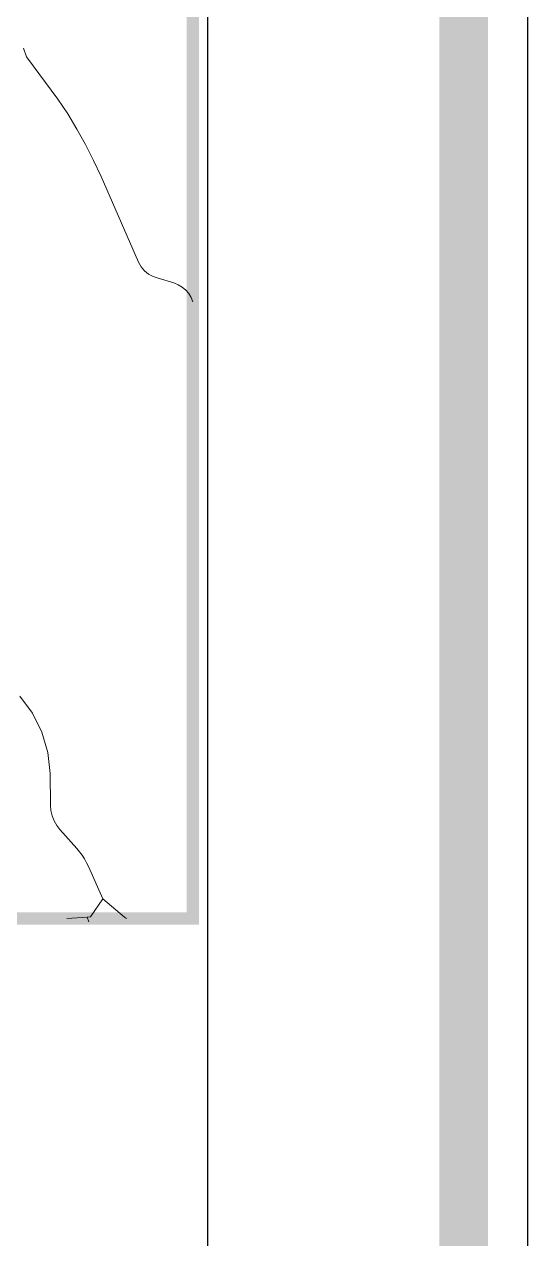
# Model space of a CAD drawing. Header units: millimetres. Extents: x -3245 to 2970, y 1153 to 3965.
# Drawn here: x -22.3 to 1.4, y 2493.5 to 2550.4 of the extents above; entities that cross this region are included whole.
import ezdxf

# ---------------------------------------------------------------- set-up
doc = ezdxf.new("R2010")
doc.units = ezdxf.units.MM
doc.linetypes.add('ACAD_ISO02W100', pattern=[15, 12, -3])
doc.layers.add('FONDO_MANAGUA', color=8, linetype='ACAD_ISO02W100')

msp = doc.modelspace()

# ---------------------------------------------------------------- linework, layer by layer
for points in [[(1.3517, 2244.5042), (1.3517, 2664.5042), (-592.6483, 2664.5042), (-592.6483, 2244.5042)], [(-577.6483, 2649.5042), (-577.6483, 2259.5042), (-13.6483, 2259.5042), (-13.6483, 2649.5042)]]:
    msp.add_lwpolyline(points, close=True)
at = {"const_width": 2.28}
msp.add_lwpolyline([(-1.6483, 2247.5042), (-1.6483, 2661.5042), (-589.6483, 2661.5042), (-589.6483, 2247.5042)], close=True, dxfattribs=at)
msp.add_lwpolyline([(-577.6483, 2259.5042), (-13.6483, 2259.5042), (-13.6483, 2649.5042), (-577.6483, 2649.5042)])
at = {"linetype": 'ByBlock', "const_width": 0.5892}
msp.add_lwpolyline([(-14.352, 2641.0513), (-155.7661, 2641.0513), (-155.7661, 2508.4755), (-14.352, 2508.4755)], close=True, dxfattribs=at)
at = {"layer": 'FONDO_MANAGUA', "color": 1, "lineweight": 0}
for p, q in [((-22.145, 2548.8521), (-22.2837, 2549.2596)), ((-20.6762, 2546.8737), (-22.145, 2548.8521)), ((-20.6762, 2546.8737), (-20.217, 2546.1792)), ((-20.217, 2546.1792), (-19.7844, 2545.4678)), ((-19.7844, 2545.4678), (-19.379, 2544.7405)), ((-19.379, 2544.7405), (-19.0013, 2543.9985)), ((-19.0013, 2543.9985), (-18.6521, 2543.2428)), ((-18.6521, 2543.2428), (-16.8906, 2539.234)), ((-16.7721, 2539.02), (-16.8906, 2539.234)), ((-16.6161, 2538.8315), (-16.7721, 2539.02)), ((-16.4281, 2538.675), (-16.6161, 2538.8315)), ((-16.2144, 2538.5559), (-16.4281, 2538.675)), ((-15.9825, 2538.4782), (-16.2144, 2538.5559)), ((-15.9825, 2538.4782), (-15.2387, 2538.2556)), ((-15.2387, 2538.2556), (-15.0358, 2538.1761)), ((-15.0358, 2538.1761), (-14.8487, 2538.0643)), ((-14.8487, 2538.0643), (-14.6825, 2537.9232)), ((-14.6825, 2537.9232), (-14.5418, 2537.7568)), ((-14.5418, 2537.7568), (-14.4304, 2537.5695)), ((-14.4304, 2537.5695), (-14.3513, 2537.3664)), ((-22.4678, 2518.8907), (-21.8708, 2518.0977)), ((-21.8708, 2518.0977), (-21.4258, 2517.2105)), ((-21.4258, 2517.2105), (-21.1475, 2516.2577)), ((-21.1475, 2516.2577), (-21.0449, 2515.2705)), ((-21.025, 2513.7844), (-21.0449, 2515.2705)), ((-21.0039, 2513.5345), (-21.025, 2513.7844)), ((-20.9474, 2513.2902), (-21.0039, 2513.5345)), ((-20.8568, 2513.0563), (-20.9474, 2513.2902)), ((-20.7338, 2512.8377), (-20.8568, 2513.0563)), ((-20.5812, 2512.6387), (-20.7338, 2512.8377)), ((-19.7948, 2511.7529), (-20.5812, 2512.6387)), ((-19.7948, 2511.7529), (-19.6648, 2511.5971)), ((-18.5759, 2509.3945), (-19.2474, 2510.9033)), ((-19.1444, 2508.551), (-18.5759, 2509.3945)), ((-17.5533, 2508.5336), (-18.5759, 2509.3945)), ((-20.2572, 2508.4726), (-19.3028, 2508.5398)), ((-19.3028, 2508.5398), (-19.1444, 2508.551)), ((-19.3028, 2508.5398), (-19.2216, 2508.3241))]:
    msp.add_line(p, q, dxfattribs=at)
at = {"layer": 'FONDO_MANAGUA', "color": 1, "linetype": 'ByBlock', "lineweight": 9}
for p, q in [((-19.6648, 2511.5971), (-19.5446, 2511.4336)), ((-19.5446, 2511.4336), (-19.4348, 2511.2631)), ((-19.4348, 2511.2631), (-19.3356, 2511.0861)), ((-19.3356, 2511.0861), (-19.2474, 2510.9033)), ((-17.4662, 2508.4755), (-17.5533, 2508.5336))]:
    msp.add_line(p, q, dxfattribs=at)

doc.saveas('drawing.dxf')
